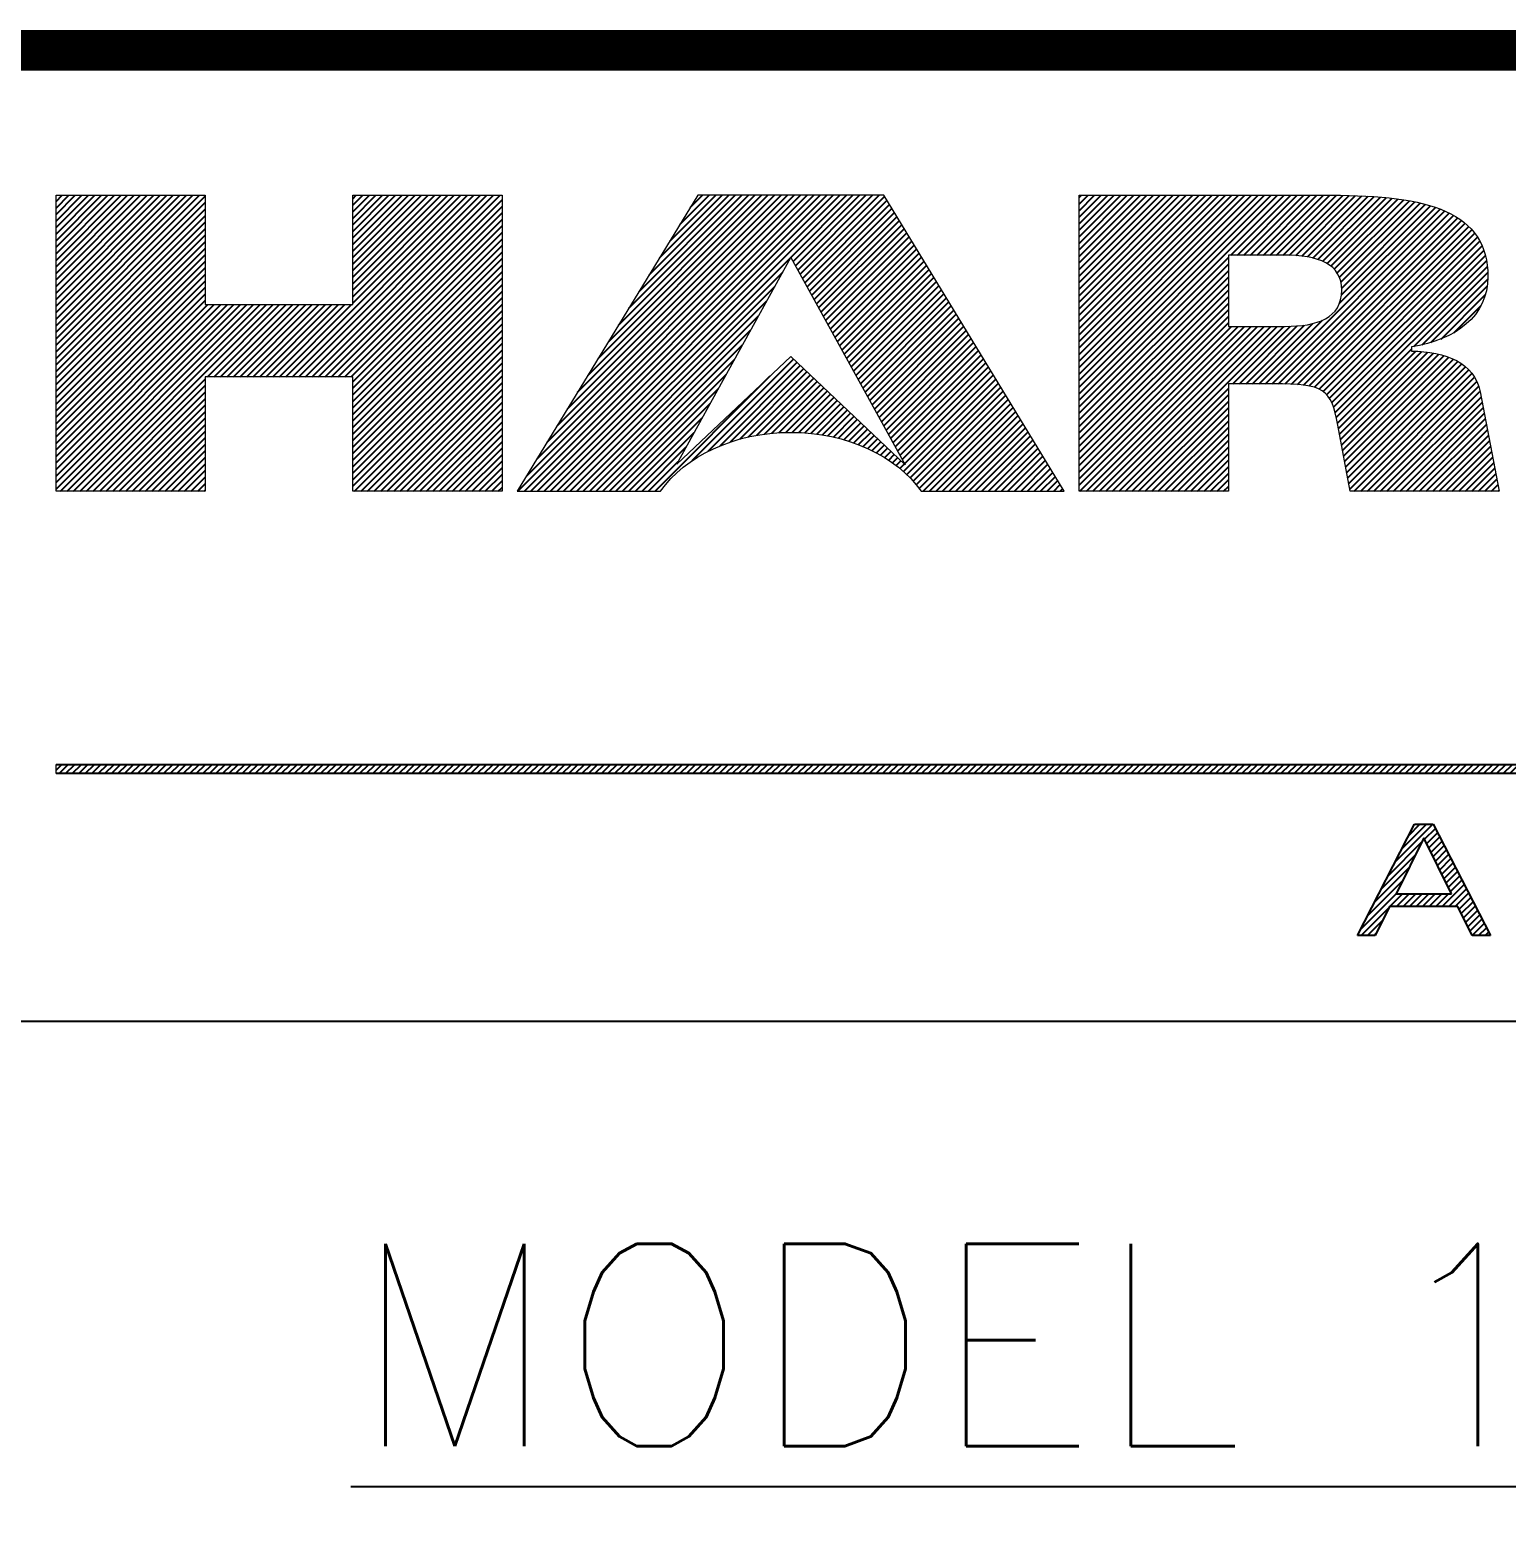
# Model space of a CAD drawing. Extents: x 47 to 269, y 297 to 436.
# Drawn here: x 219.85 to 235.83, y 316.44 to 332.71 of the extents above; entities that cross this region are included whole.
import ezdxf
from ezdxf.enums import TextEntityAlignment as Align

# ---------------------------------------------------------------- set-up
doc = ezdxf.new("R2010")
doc.units = 0
doc.header["$MEASUREMENT"] = 0
doc.layers.get('0').update_dxf_attribs({"linetype": 'CONTINUOUS'})
doc.layers.add('BORDER', color=5, linetype='CONTINUOUS')
doc.layers.add('HARSCO CORPORATE', color=7, linetype='CONTINUOUS')
doc.layers.add('TXT1', color=7, linetype='CONTINUOUS', lineweight=15)
doc.styles.get("Standard").update_dxf_attribs({"font": 'simplex.shx'})
pattern_1 = [(45, (-0.816075, -23.54496), (-0.04419417, 0.04419417), [])]

# ---------------------------------------------------------------- blocks, each defined once
blk = doc.blocks.new('DENNIS1')
at = {"layer": 'BORDER', "ltscale": 10}
blk.add_line((10.75344, 1.75056), (15.63, 1.75056), dxfattribs=at)
at = {"layer": 'BORDER', "ltscale": 10, "const_width": 0.03126}
blk.add_lwpolyline([(15.63, 2.5008), (9.50304, 2.5008), (9.50304, 0)], dxfattribs=at)
blk = doc.blocks.new('logo')
h = blk.add_hatch()
h.set_pattern_fill('ANSI31', color=152, scale=0.5, style=0)
h.set_pattern_definition(pattern_1)
h.paths.add_polyline_path([(0, 7.821), (2.018, 7.821), (2.018, 6.342), (4.015, 6.342), (4.015, 7.821), (6.033, 7.821), (6.033, 3.82), (4.015, 3.82), (4.015, 5.366), (2.018, 5.366), (2.018, 3.82), (0, 3.82)])
h = blk.add_hatch()
h.set_pattern_fill('ANSI31', color=152, scale=0.5, style=0)
h.set_pattern_definition(pattern_1)
edge = h.paths.add_edge_path()
edge.add_spline(control_points=[(8.681, 7.821), (8.681, 7.821), (6.239, 3.82), (6.239, 3.82)], knot_values=[4, 4, 4, 4, 5, 5, 5, 5], degree=3, periodic=0)
edge.add_spline(control_points=[(6.239, 3.82), (6.239, 3.82), (8.177, 3.82), (8.177, 3.82)], knot_values=[5, 5, 5, 5, 6, 6, 6, 6], degree=3, periodic=0)
edge.add_spline(control_points=[(8.177, 3.82), (8.505, 4.292), (9.171, 4.615), (9.939, 4.615)], knot_values=[6, 6, 6, 6, 7, 7, 7, 7], degree=3, periodic=0)
edge.add_spline(control_points=[(9.939, 4.615), (10.707, 4.615), (11.372, 4.292), (11.701, 3.82)], knot_values=[0, 0, 0, 0, 1, 1, 1, 1], degree=3, periodic=0)
edge.add_spline(control_points=[(11.701, 3.82), (11.701, 3.82), (13.639, 3.82), (13.639, 3.82)], knot_values=[1, 1, 1, 1, 2, 2, 2, 2], degree=3, periodic=0)
edge.add_spline(control_points=[(13.639, 3.82), (13.639, 3.82), (11.197, 7.821), (11.197, 7.821)], knot_values=[2, 2, 2, 2, 3, 3, 3, 3], degree=3, periodic=0)
edge.add_spline(control_points=[(11.197, 7.821), (11.197, 7.821), (8.681, 7.821), (8.681, 7.821)], knot_values=[3, 3, 3, 3, 4, 4, 4, 4], degree=3, periodic=0)
h.paths.add_polyline_path([(9.939, 6.981), (11.487, 4.174), (9.939, 5.639), (8.397, 4.186)], flags=16)
h = blk.add_hatch()
h.set_pattern_fill('ANSI31', color=152, scale=0.5, style=0)
h.set_pattern_definition(pattern_1)
edge = h.paths.add_edge_path()
edge.add_spline(control_points=[(13.841, 3.82), (13.841, 3.82), (13.841, 7.821), (13.841, 7.821)], knot_values=[12, 12, 12, 12, 13, 13, 13, 13], degree=3, periodic=0)
edge.add_spline(control_points=[(13.841, 7.821), (13.841, 7.821), (17.252, 7.821), (17.252, 7.821)], knot_values=[0, 0, 0, 0, 1, 1, 1, 1], degree=3, periodic=0)
edge.add_spline(control_points=[(17.252, 7.821), (18.56, 7.821), (19.369, 7.605), (19.369, 6.718), (19.369, 6.192), (18.931, 5.86), (18.334, 5.771)], knot_values=[1, 1, 1, 1, 2, 2, 2, 3, 3, 3, 3], degree=3, periodic=0)
edge.add_spline(control_points=[(18.334, 5.771), (18.334, 5.771), (18.334, 5.715), (18.334, 5.715)], knot_values=[3, 3, 3, 3, 4, 4, 4, 4], degree=3, periodic=0)
edge.add_spline(control_points=[(18.334, 5.715), (18.799, 5.704), (19.184, 5.566), (19.263, 5.161)], knot_values=[4, 4, 4, 4, 5, 5, 5, 5], degree=3, periodic=0)
edge.add_spline(control_points=[(19.263, 5.161), (19.263, 5.161), (19.522, 3.82), (19.522, 3.82)], knot_values=[5, 5, 5, 5, 6, 6, 6, 6], degree=3, periodic=0)
edge.add_spline(control_points=[(19.522, 3.82), (19.522, 3.82), (17.504, 3.82), (17.504, 3.82)], knot_values=[6, 6, 6, 6, 7, 7, 7, 7], degree=3, periodic=0)
edge.add_spline(control_points=[(17.504, 3.82), (17.504, 3.82), (17.339, 4.713), (17.339, 4.713)], knot_values=[7, 7, 7, 7, 8, 8, 8, 8], degree=3, periodic=0)
edge.add_spline(control_points=[(17.339, 4.713), (17.246, 5.206), (17.159, 5.272), (16.469, 5.272)], knot_values=[8, 8, 8, 8, 9, 9, 9, 9], degree=3, periodic=0)
edge.add_spline(control_points=[(16.469, 5.272), (16.469, 5.272), (15.858, 5.272), (15.858, 5.272)], knot_values=[9, 9, 9, 9, 10, 10, 10, 10], degree=3, periodic=0)
edge.add_spline(control_points=[(15.858, 5.272), (15.858, 5.272), (15.858, 3.82), (15.858, 3.82)], knot_values=[10, 10, 10, 10, 11, 11, 11, 11], degree=3, periodic=0)
edge.add_spline(control_points=[(15.858, 3.82), (15.858, 3.82), (13.841, 3.82), (13.841, 3.82)], knot_values=[11, 11, 11, 11, 12, 12, 12, 12], degree=3, periodic=0)
edge = h.paths.add_edge_path(flags=16)
edge.add_spline(control_points=[(15.858, 6.048), (15.858, 6.048), (16.628, 6.048), (16.628, 6.048)], knot_values=[0, 0, 0, 0, 1, 1, 1, 1], degree=3, periodic=0)
edge.add_spline(control_points=[(16.628, 6.048), (17.06, 6.048), (17.392, 6.159), (17.392, 6.536), (17.392, 6.89), (17.086, 7.012), (16.595, 7.012)], knot_values=[1, 1, 1, 1, 2, 2, 2, 3, 3, 3, 3], degree=3, periodic=0)
edge.add_spline(control_points=[(16.595, 7.012), (16.595, 7.012), (15.858, 7.012), (15.858, 7.012)], knot_values=[3, 3, 3, 3, 4, 4, 4, 4], degree=3, periodic=0)
edge.add_spline(control_points=[(15.858, 7.012), (15.858, 7.012), (15.858, 6.048), (15.858, 6.048)], knot_values=[4, 4, 4, 4, 5, 5, 5, 5], degree=3, periodic=0)
h = blk.add_hatch()
h.set_pattern_fill('ANSI31', color=256, scale=0.5, style=0)
h.set_pattern_definition(pattern_1)
h.paths.add_polyline_path([(38.63, 0.125), (38.63, 0), (0, 0), (0, 0.125)])
h = blk.add_hatch()
h.set_pattern_fill('ANSI31', color=256, scale=0.5, style=0)
h.set_pattern_definition(pattern_1)
h.paths.add_polyline_path([(19.155, -2.188), (18.961, -1.796), (18.038, -1.796), (17.844, -2.188), (17.603, -2.188), (18.376, -0.684), (18.63, -0.684), (19.402, -2.188)])
h.paths.add_polyline_path([(18.126, -1.625), (18.878, -1.625), (18.503, -0.867)], flags=16)
for p, q in [((0, 0.125), (38.63, 0.125)), ((38.63, 0), (0, 0)), ((17.603, -2.188), (18.376, -0.684)), ((18.376, -0.684), (18.63, -0.684)), ((18.63, -0.684), (19.402, -2.188)), ((18.503, -0.867), (18.126, -1.625)), ((18.878, -1.625), (18.503, -0.867)), ((18.126, -1.625), (18.878, -1.625)), ((18.038, -1.796), (17.844, -2.188)), ((18.961, -1.796), (18.038, -1.796)), ((19.155, -2.188), (18.961, -1.796)), ((17.844, -2.188), (17.603, -2.188)), ((19.402, -2.188), (19.155, -2.188))]:
    blk.add_line(p, q)
at = {"layer": 'HARSCO CORPORATE', "lineweight": 0}
for p, q in [((0, 7.821), (2.018, 7.821)), ((0, 3.82), (0, 7.821)), ((2.018, 7.821), (2.018, 6.342)), ((4.015, 6.342), (4.015, 7.821)), ((4.015, 7.821), (6.033, 7.821)), ((6.033, 7.821), (6.033, 3.82)), ((8.397, 4.186), (9.939, 6.981)), ((9.939, 6.981), (11.487, 4.174)), ((2.018, 6.342), (4.015, 6.342)), ((9.939, 5.639), (8.397, 4.186)), ((11.487, 4.174), (9.939, 5.639)), ((4.015, 5.366), (2.018, 5.366)), ((2.018, 5.366), (2.018, 3.82)), ((4.015, 3.82), (4.015, 5.366)), ((2.018, 3.82), (0, 3.82)), ((6.033, 3.82), (4.015, 3.82)), ((0, 0), (0, 0.125))]:
    blk.add_line(p, q, dxfattribs=at)
for points in [[(8.681, 7.821), (8.681, 7.821), (6.239, 3.82), (6.239, 3.82)], [(11.197, 7.821), (11.197, 7.821), (8.681, 7.821), (8.681, 7.821)], [(13.639, 3.82), (13.639, 3.82), (11.197, 7.821), (11.197, 7.821)], [(13.841, 7.821), (13.841, 7.821), (17.252, 7.821), (17.252, 7.821)], [(13.841, 3.82), (13.841, 3.82), (13.841, 7.821), (13.841, 7.821)], [(16.595, 7.012), (16.595, 7.012), (15.858, 7.012), (15.858, 7.012)], [(15.858, 7.012), (15.858, 7.012), (15.858, 6.048), (15.858, 6.048)], [(15.858, 6.048), (15.858, 6.048), (16.628, 6.048), (16.628, 6.048)], [(18.334, 5.771), (18.334, 5.771), (18.334, 5.715), (18.334, 5.715)], [(18.334, 5.715), (18.799, 5.704), (19.184, 5.566), (19.263, 5.161)], [(16.469, 5.272), (16.469, 5.272), (15.858, 5.272), (15.858, 5.272)], [(15.858, 5.272), (15.858, 5.272), (15.858, 3.82), (15.858, 3.82)], [(17.339, 4.713), (17.246, 5.206), (17.159, 5.272), (16.469, 5.272)], [(19.263, 5.161), (19.263, 5.161), (19.522, 3.82), (19.522, 3.82)], [(17.504, 3.82), (17.504, 3.82), (17.339, 4.713), (17.339, 4.713)], [(8.177, 3.82), (8.505, 4.292), (9.171, 4.615), (9.939, 4.615)], [(9.939, 4.615), (10.707, 4.615), (11.372, 4.292), (11.701, 3.82)], [(6.239, 3.82), (6.239, 3.82), (8.177, 3.82), (8.177, 3.82)], [(11.701, 3.82), (11.701, 3.82), (13.639, 3.82), (13.639, 3.82)], [(15.858, 3.82), (15.858, 3.82), (13.841, 3.82), (13.841, 3.82)], [(19.522, 3.82), (19.522, 3.82), (17.504, 3.82), (17.504, 3.82)]]:
    blk.add_open_spline(points, degree=3, dxfattribs=at)
for points in [[(17.252, 7.821), (18.56, 7.821), (19.369, 7.605), (19.369, 6.718), (19.369, 6.192), (18.931, 5.86), (18.334, 5.771)], [(16.628, 6.048), (17.06, 6.048), (17.392, 6.159), (17.392, 6.536), (17.392, 6.89), (17.086, 7.012), (16.595, 7.012)]]:
    blk.add_open_spline(points, degree=3, knots=[1, 1, 1, 1, 2, 2, 2, 3, 3, 3, 3], dxfattribs=at)
blk = doc.blocks.new('TXT')
at = {"xscale": 0.4571428589714279, "yscale": 0.4571428589714241, "zscale": 0.4571428589714286}
blk.add_blockref('logo', (97.1444, 15.5349), dxfattribs=at)
at = {"ltscale": 4}
for tag, height, p in [('STRUCT1', 1.2508, (105.5338, 12.0038)), ('STRUCT2', 1.2508, (105.5338, 10.0032)), ('REV1', 1.0003, (18.5059, 3.001)), ('DESCRIPTION', 1.0003, (33.5107, 3.001)), ('REVBY', 1.0003, (51.0163, 3.0186)), ('R1DATE', 1.0003, (61.0195, 3.0186)), ('CKAPPD', 1.0003, (71.0227, 3.0184))]:
    blk.add_attdef(tag, text='', height=height, dxfattribs=at).set_placement(p, align=Align.MIDDLE)
at = {"layer": 'TXT1', "ltscale": 4}
for tag, height, p in [('REF1', 1.0003, (81.0259, 10.5149)), ('REF2', 1.0003, (81.0259, 8.5143)), ('REF3', 1.0003, (81.0259, 6.5136)), ('REF4', 1.0003, (81.0259, 4.513)), ('REF5', 1.0003, (81.0259, 2.5123)), ('DWG', 1.5005, (109.535, 0.5002)), ('CUSTOMER', 1.0003, (81.0259, 0.5117)), ('REV', 1.0003, (122.5392, 0.5002))]:
    blk.add_attdef(tag, text='', height=height, dxfattribs=at).set_placement(p, align=Align.CENTER)
for tag, p in [('BY', (92.5296, 6.5021)), ('CHKD', (104.5334, 6.5021)), ('DATE', (92.5296, 4.5014)), ('CHKDATE', (104.5334, 4.5014)), ('SCALE', (92.5296, 2.5008)), ('JOB', (92.5296, 0.5002))]:
    blk.add_attdef(tag, p, '', height=1.0003, dxfattribs=at)

msp = doc.modelspace()

# ---------------------------------------------------------------- block references
at = {"ltscale": 4, "xscale": 14, "yscale": 14, "zscale": 14}
msp.add_blockref('DENNIS1', (50.12749, 297.47713), dxfattribs=at)
at = {"ltscale": 4}
ref = msp.add_blockref('TXT', (50.12749, 297.47713), dxfattribs=dict(at, xscale=1.749999993000003, yscale=1.749999993000017, zscale=1.749999993))
ref.add_attrib('STRUCT1', '%%UMODEL 144-2Z', dxfattribs={"ltscale": 4, "height": 2.1889002}).set_placement((234.81157, 318.48385), align=Align.MIDDLE)

doc.saveas('drawing.dxf')
